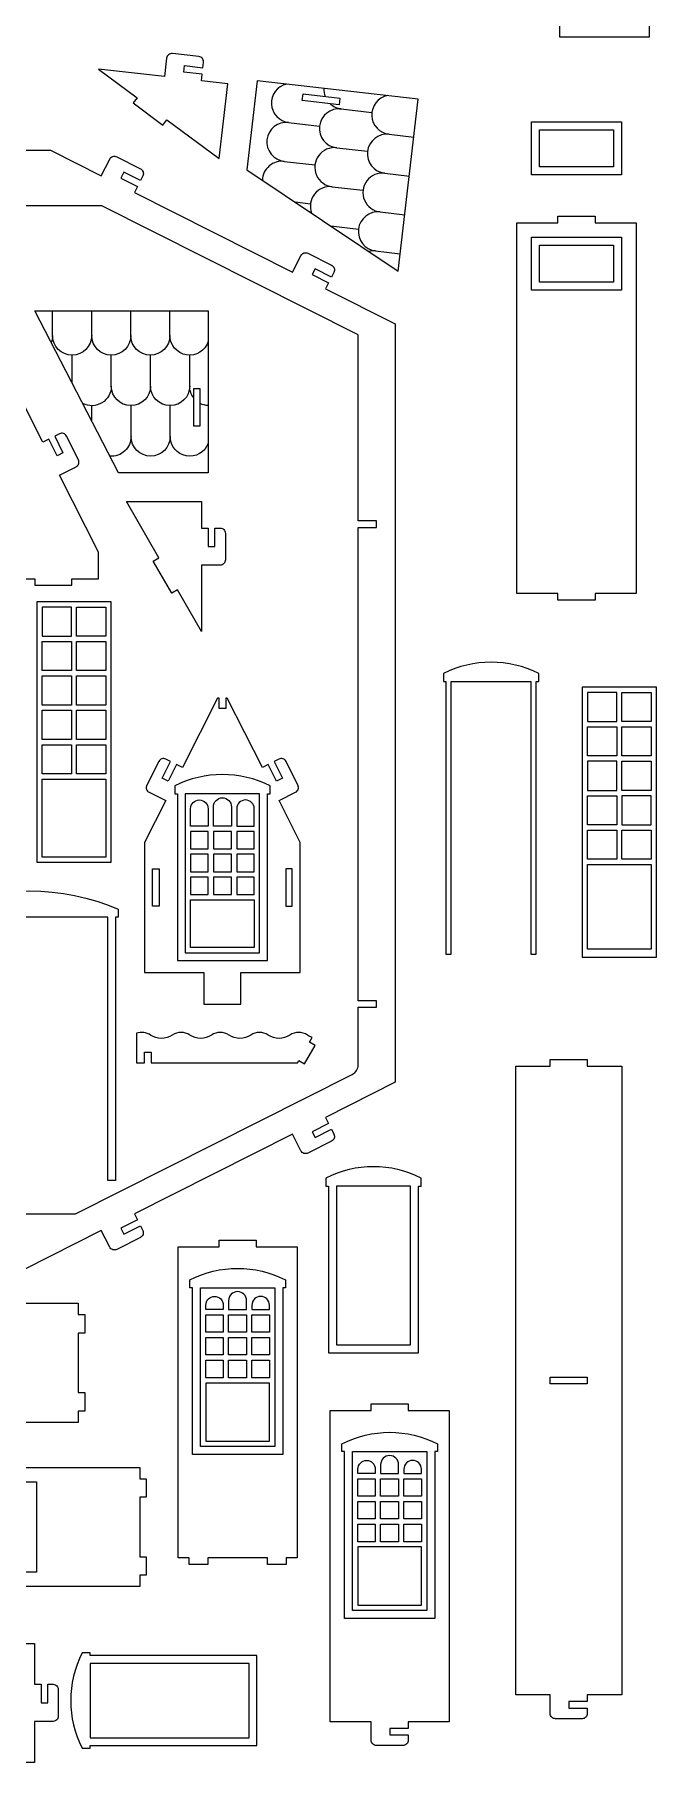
# Model space of a CAD drawing. Extents: x -2201 to 1951, y -2621 to 1009.
# Drawn here: x 1308 to 1871, y -2594 to -1028 of the extents above; entities that cross this region are included whole.
import ezdxf

# ---------------------------------------------------------------- set-up
doc = ezdxf.new("R2010")
doc.units = 0
doc.header["$MEASUREMENT"] = 0
doc.layers.add('LAYER1', color=18, linetype='CONTINUOUS')

msp = doc.modelspace()

# ---------------------------------------------------------------- linework, layer by layer
at = {"layer": 'LAYER1'}
for points in [[(1783.7, -878.5), (1783.7, -1029.7), (1865.3, -1029.7), (1865.3, -878.5), (1867.7, -878.5), (1867.7, -871.3, 0.238913), (1781.3, -871.3), (1781.3, -878.5)], [(1460.7, -1057.8), (1461.3, -1053.1, 0.414214), (1457.1, -1047.8), (1433.2, -1045, 0.414214), (1427.9, -1049.2), (1426, -1065.9), (1366.1, -1059), (1401.1, -1085), (1397.5, -1089.8), (1424.5, -1109.9), (1428.1, -1105), (1475.4, -1140.1), (1483.2, -1072.5), (1459.4, -1069.8), (1460, -1063.8), (1443.4, -1061.9), (1444, -1055.9)], [(1471.5, -1475.1), (1476.3, -1475.1, -0.414214), (1481.1, -1479.9), (1481.1, -1503.9, -0.414214), (1476.3, -1508.7), (1459.5, -1508.7), (1459.5, -1569), (1437.7, -1531.2), (1432.5, -1534.2), (1415.7, -1505.1), (1420.9, -1502.1), (1391.4, -1451.1), (1459.5, -1451.1), (1459.5, -1475.1), (1465.5, -1475.1), (1465.5, -1491.9), (1471.5, -1491.9)], [(1685.7, -1861.4), (1685.7, -1614.2), (1757.7, -1614.2), (1757.7, -1861.4), (1762.5, -1861.4), (1762.5, -1614.2), (1764.9, -1614.2), (1764.9, -1607, 0.238913), (1678.5, -1607), (1678.5, -1614.2), (1680.9, -1614.2), (1680.9, -1861.4)], [(1461.6, -1878), (1461.6, -1906.8), (1495.2, -1906.8), (1495.2, -1878), (1548.9, -1878), (1548.9, -1760.1), (1529.7, -1722.2), (1544.7, -1714.6, 0.414214), (1546.8, -1708.1), (1536, -1686.7, 0.414214), (1529.6, -1684.6), (1525.3, -1686.8), (1532.9, -1701.8), (1527.5, -1704.5), (1519.9, -1689.5), (1514.6, -1692.2), (1482.8, -1629.2), (1481.4, -1629.2), (1481.4, -1638.8), (1475.4, -1638.8), (1475.4, -1629.2), (1474, -1629.2), (1442.2, -1692.2), (1436.8, -1689.5), (1429.3, -1704.5), (1423.9, -1701.8), (1431.5, -1686.8), (1427.2, -1684.6, 0.414214), (1420.8, -1686.7), (1409.9, -1708.1, 0.414214), (1412.1, -1714.6), (1427.1, -1722.2), (1407.9, -1760.1), (1407.9, -1878)], [(1437.6, -1716), (1437.6, -1867.2), (1519.2, -1867.2), (1519.2, -1716), (1521.6, -1716), (1521.6, -1708.8, 0.238913), (1435.2, -1708.8), (1435.2, -1716)], [(1465.4, -1729.5), (1465.4, -1745.4), (1449.6, -1745.4), (1449.6, -1729.5, -1)], [(1470.2, -1745.4), (1470.2, -1727.8, -1), (1486.6, -1727.8), (1486.6, -1745.4)], [(1491.4, -1729.5), (1491.4, -1745.4), (1507.2, -1745.4), (1507.2, -1729.5, 1)], [(1381.7, -2066.4), (1374.5, -2066.4), (1374.5, -1827.8), (1232.9, -1827.8), (1232.9, -2066.4), (1225.7, -2066.4), (1225.7, -1827.8), (1223.3, -1827.8), (1223.3, -1820.6, -0.205755), (1384.1, -1820.6), (1384.1, -1827.8), (1381.7, -1827.8)], [(1562.4, -1944.1), (1557.2, -1941.1), (1559.7, -1936.8, -0.068104), (1555.4, -1934.7, 0.300981), (1539.5, -1934.7, -0.300981), (1519.9, -1934.7, 0.300981), (1504, -1934.7, -0.300981), (1484.4, -1934.7, 0.300981), (1468.5, -1934.7, -0.300981), (1448.9, -1934.7, 0.300981), (1433, -1934.7, -0.300981), (1413.4, -1934.7, 0.236244), (1400.6, -1933.1), (1400.6, -1959.7), (1407.8, -1959.7), (1407.8, -1950.1), (1413.8, -1950.1), (1413.8, -1959.7), (1546.4, -1959.7), (1547.6, -1957.8), (1552.8, -1960.8)], [(1744.1, -1962.8), (1775.3, -1962.8), (1775.3, -1956.8), (1808.9, -1956.8), (1808.9, -1962.8), (1840.1, -1962.8), (1840.1, -2532.8), (1808.9, -2532.8), (1808.9, -2538.8), (1792.1, -2538.8), (1792.1, -2544.8), (1808.9, -2544.8), (1808.9, -2549.6, -0.414214), (1804.1, -2554.4), (1780.1, -2554.4, -0.414214), (1775.3, -2549.6), (1775.3, -2532.8), (1744.1, -2532.8)], [(1574.4, -2071.5), (1574.4, -2222.7), (1656, -2222.7), (1656, -2071.5), (1658.4, -2071.5), (1658.4, -2064.3, 0.238913), (1572, -2064.3), (1572, -2071.5)], [(1533, -2163.7), (1533, -2314.9), (1451.4, -2314.9), (1451.4, -2163.7), (1449, -2163.7), (1449, -2156.5, -0.238913), (1535.4, -2156.5), (1535.4, -2163.7)], [(1479.2, -2179.5), (1479.2, -2183.4), (1463.4, -2183.4), (1463.4, -2179.5, -1)], [(1500.3, -2183.4), (1500.3, -2175.4, 1), (1484, -2175.4), (1484, -2183.4)], [(1505.1, -2179.5), (1505.1, -2183.4), (1521, -2183.4), (1521, -2179.5, 1)], [(1646.7, -2275.1), (1683.9, -2275.1), (1683.9, -2557.1), (1646.7, -2557.1), (1646.7, -2563.1), (1629.9, -2563.1), (1629.9, -2569.1), (1646.7, -2569.1), (1646.7, -2573.9, -0.414214), (1641.9, -2578.7), (1617.9, -2578.7, -0.414214), (1613.1, -2573.9), (1613.1, -2557.1), (1575.9, -2557.1), (1575.9, -2275.1), (1613.1, -2275.1), (1613.1, -2269.1), (1646.7, -2269.1)], [(1670.7, -2312.3), (1670.7, -2463.5), (1589.1, -2463.5), (1589.1, -2312.3), (1586.7, -2312.3), (1586.7, -2305.1, -0.238913), (1673.1, -2305.1), (1673.1, -2312.3)], [(1638, -2332), (1638, -2324, 1), (1621.7, -2324), (1621.7, -2332)], [(1616.9, -2328.2), (1616.9, -2332), (1601.1, -2332), (1601.1, -2328.2, -1)], [(1642.8, -2328.2), (1642.8, -2332), (1658.7, -2332), (1658.7, -2328.2, 1)], [(1158.7, -2339.8), (1309.9, -2339.8), (1309.9, -2421.4), (1158.7, -2421.4), (1158.7, -2423.8), (1151.5, -2423.8, -0.238913), (1151.5, -2337.4), (1158.7, -2337.4)], [(1026.2, -2523.2), (1026.2, -2486.1), (1308.2, -2486.1), (1308.2, -2523.2), (1314.2, -2523.2), (1314.2, -2540), (1320.2, -2540), (1320.2, -2523.2), (1325, -2523.2, -0.414214), (1329.8, -2528), (1329.8, -2552, -0.414214), (1325, -2556.8), (1308.2, -2556.8), (1308.2, -2594), (1026.2, -2594), (1026.2, -2556.8), (1020.2, -2556.8), (1020.2, -2523.2)], [(1358.5, -2578.8), (1509.7, -2578.8), (1509.7, -2497.2), (1358.5, -2497.2), (1358.5, -2494.8), (1351.3, -2494.8, 0.238913), (1351.3, -2581.2), (1358.5, -2581.2)]]:
    msp.add_lwpolyline(points, format="xyb", close=True, dxfattribs=at)
for points in [[(1509.9, -1069.6), (1500.6, -1150.3), (1637.7, -1242.2), (1655.7, -1086.3)], [(1584.7, -1085.4), (1584, -1091.4), (1550.7, -1087.5), (1551.4, -1081.6)], [(1758.3, -1106.8), (1839.9, -1106.8), (1839.9, -1154.8), (1758.3, -1154.8)], [(1832.7, -1147.6), (1765.5, -1147.6), (1765.5, -1114), (1832.7, -1114)], [(1782.3, -1198.4), (1782.3, -1192.4), (1815.9, -1192.4), (1815.9, -1195.4), (1815.9, -1198.4), (1853.1, -1198.4), (1853.1, -1534.4), (1815.9, -1534.4), (1815.9, -1540.4), (1782.3, -1540.4), (1782.3, -1534.4), (1745.1, -1534.4), (1745.1, -1198.4)], [(1758.3, -1211.5), (1839.9, -1211.5), (1839.9, -1259.5), (1758.3, -1259.5)], [(1832.7, -1252.3), (1765.5, -1252.3), (1765.5, -1218.7), (1832.7, -1218.7)], [(1465.5, -1424.9), (1384.2, -1424.9), (1308.6, -1278.2), (1465.5, -1278.2)], [(1458.3, -1348.8), (1452.3, -1348.8), (1452.3, -1382.4), (1458.3, -1382.4)], [(1377.6, -1541.9), (1310.4, -1541.9), (1310.4, -1778.1), (1377.6, -1778.1)], [(1315.2, -1573.1), (1341.6, -1573.1), (1341.6, -1546.7), (1315.2, -1546.7)], [(1372.8, -1573.1), (1346.4, -1573.1), (1346.4, -1546.7), (1372.8, -1546.7)], [(1315.2, -1604.3), (1315.2, -1577.9), (1341.6, -1577.9), (1341.6, -1604.3)], [(1372.8, -1604.3), (1346.4, -1604.3), (1346.4, -1577.9), (1372.8, -1577.9)], [(1315.2, -1609.1), (1341.6, -1609.1), (1341.6, -1635.5), (1315.2, -1635.5)], [(1346.4, -1635.5), (1346.4, -1609.1), (1372.8, -1609.1), (1372.8, -1635.5)], [(1871.5, -1619.3), (1804.3, -1619.3), (1804.3, -1864.1), (1871.5, -1864.1)], [(1835.5, -1650.5), (1835.5, -1624.1), (1809.1, -1624.1), (1809.1, -1650.5)], [(1840.3, -1624.1), (1866.7, -1624.1), (1866.7, -1650.5), (1840.3, -1650.5)], [(1341.6, -1666.7), (1315.2, -1666.7), (1315.2, -1640.3), (1341.6, -1640.3)], [(1346.4, -1666.7), (1346.4, -1640.3), (1372.8, -1640.3), (1372.8, -1666.7)], [(1835.5, -1681.7), (1809.1, -1681.7), (1809.1, -1655.3), (1835.5, -1655.3)], [(1840.3, -1681.7), (1840.3, -1655.3), (1866.7, -1655.3), (1866.7, -1681.7)], [(1341.6, -1697.9), (1315.2, -1697.9), (1315.2, -1671.5), (1341.6, -1671.5)], [(1346.4, -1697.9), (1346.4, -1671.5), (1372.8, -1671.5), (1372.8, -1697.9)], [(1809.1, -1712.9), (1835.5, -1712.9), (1835.5, -1686.5), (1809.1, -1686.5)], [(1840.3, -1712.9), (1840.3, -1686.5), (1866.7, -1686.5), (1866.7, -1712.9)], [(1372.8, -1773.3), (1315.2, -1773.3), (1315.2, -1702.7), (1372.8, -1702.7)], [(1512, -1716), (1444.8, -1716), (1444.8, -1860), (1512, -1860)], [(1835.5, -1744.1), (1809.1, -1744.1), (1809.1, -1717.7), (1835.5, -1717.7)], [(1840.3, -1744.1), (1866.7, -1744.1), (1866.7, -1717.7), (1840.3, -1717.7)], [(1449.6, -1766), (1465.4, -1766), (1465.4, -1750.2), (1449.6, -1750.2)], [(1470.2, -1766), (1486.6, -1766), (1486.6, -1750.2), (1470.2, -1750.2)], [(1491.4, -1766), (1507.2, -1766), (1507.2, -1750.2), (1491.4, -1750.2)], [(1809.1, -1748.9), (1835.5, -1748.9), (1835.5, -1775.3), (1809.1, -1775.3)], [(1840.3, -1775.3), (1840.3, -1748.9), (1866.7, -1748.9), (1866.7, -1775.3)], [(1415.1, -1784.1), (1421.1, -1784.1), (1421.1, -1817.7), (1415.1, -1817.7)], [(1449.6, -1786.6), (1465.4, -1786.6), (1465.4, -1770.8), (1449.6, -1770.8)], [(1470.2, -1786.6), (1486.6, -1786.6), (1486.6, -1770.8), (1470.2, -1770.8)], [(1491.4, -1786.6), (1507.2, -1786.6), (1507.2, -1770.8), (1491.4, -1770.8)], [(1541.7, -1784.1), (1535.7, -1784.1), (1535.7, -1817.7), (1541.7, -1817.7)], [(1809.1, -1780.1), (1866.7, -1780.1), (1866.7, -1856.9), (1809.1, -1856.9)], [(1449.6, -1807.3), (1465.4, -1807.3), (1465.4, -1791.4), (1449.6, -1791.4)], [(1470.2, -1807.3), (1486.6, -1807.3), (1486.6, -1791.4), (1470.2, -1791.4)], [(1491.4, -1807.3), (1507.2, -1807.3), (1507.2, -1791.4), (1491.4, -1791.4)], [(1507.2, -1855.2), (1449.6, -1855.2), (1449.6, -1812.1), (1507.2, -1812.1)], [(1648.8, -2071.5), (1581.6, -2071.5), (1581.6, -2215.5), (1648.8, -2215.5)], [(1475.4, -2126.5), (1475.4, -2120.5), (1509, -2120.5), (1509, -2123.5), (1509, -2126.5), (1546.2, -2126.5), (1546.2, -2408.5), (1536, -2408.5), (1536, -2414.5), (1519.2, -2414.5), (1519.2, -2408.5), (1465.2, -2408.5), (1465.2, -2414.5), (1448.4, -2414.5), (1448.4, -2408.5), (1438.2, -2408.5), (1438.2, -2126.5)], [(1458.6, -2163.7), (1525.8, -2163.7), (1525.8, -2307.7), (1458.6, -2307.7)], [(1065.7, -2248.6), (1059.7, -2248.6), (1059.7, -2215), (1062.7, -2215), (1065.7, -2215), (1065.7, -2177.8), (1347.7, -2177.8), (1347.7, -2188), (1353.7, -2188), (1353.7, -2204.8), (1347.7, -2204.8), (1347.7, -2258.8), (1353.7, -2258.8), (1353.7, -2275.6), (1347.7, -2275.6), (1347.7, -2285.8), (1065.7, -2285.8)], [(1479.2, -2204), (1463.4, -2204), (1463.4, -2188.2), (1479.2, -2188.2)], [(1500.3, -2204), (1484, -2204), (1484, -2188.2), (1500.3, -2188.2)], [(1521, -2204), (1505.1, -2204), (1505.1, -2188.2), (1521, -2188.2)], [(1479.2, -2224.6), (1463.4, -2224.6), (1463.4, -2208.8), (1479.2, -2208.8)], [(1500.3, -2224.6), (1484, -2224.6), (1484, -2208.8), (1500.3, -2208.8)], [(1521, -2224.6), (1505.1, -2224.6), (1505.1, -2208.8), (1521, -2208.8)], [(1479.2, -2245.3), (1463.4, -2245.3), (1463.4, -2229.4), (1479.2, -2229.4)], [(1500.3, -2245.3), (1484, -2245.3), (1484, -2229.4), (1500.3, -2229.4)], [(1521, -2245.3), (1505.1, -2245.3), (1505.1, -2229.4), (1521, -2229.4)], [(1463.4, -2302.9), (1521, -2302.9), (1521, -2250.1), (1463.4, -2250.1)], [(1775.3, -2244.8), (1808.9, -2244.8), (1808.9, -2250.8), (1775.3, -2250.8)], [(1596.3, -2312.3), (1663.5, -2312.3), (1663.5, -2456.3), (1596.3, -2456.3)], [(1067.5, -2397.4), (1061.5, -2397.4), (1061.5, -2363.8), (1064.5, -2363.8), (1067.5, -2363.8), (1067.5, -2326.7), (1403.5, -2326.7), (1403.5, -2336.8), (1409.5, -2336.8), (1409.5, -2353.6), (1403.5, -2353.6), (1403.5, -2407.6), (1409.5, -2407.6), (1409.5, -2424.4), (1403.5, -2424.4), (1403.5, -2434.6), (1067.5, -2434.6)], [(1616.9, -2352.6), (1601.1, -2352.6), (1601.1, -2336.8), (1616.9, -2336.8)], [(1638, -2352.6), (1621.7, -2352.6), (1621.7, -2336.8), (1638, -2336.8)], [(1658.7, -2352.6), (1642.8, -2352.6), (1642.8, -2336.8), (1658.7, -2336.8)], [(1616.9, -2373.3), (1601.1, -2373.3), (1601.1, -2357.4), (1616.9, -2357.4)], [(1638, -2373.3), (1621.7, -2373.3), (1621.7, -2357.4), (1638, -2357.4)], [(1658.7, -2373.3), (1642.8, -2373.3), (1642.8, -2357.4), (1658.7, -2357.4)], [(1616.9, -2393.9), (1601.1, -2393.9), (1601.1, -2378.1), (1616.9, -2378.1)], [(1638, -2393.9), (1621.7, -2393.9), (1621.7, -2378.1), (1638, -2378.1)], [(1658.7, -2393.9), (1642.8, -2393.9), (1642.8, -2378.1), (1658.7, -2378.1)], [(1601.1, -2451.5), (1658.7, -2451.5), (1658.7, -2398.7), (1601.1, -2398.7)], [(1358.5, -2504.4), (1358.5, -2571.6), (1502.5, -2571.6), (1502.5, -2504.4)]]:
    msp.add_lwpolyline(points, close=True, dxfattribs=at)
for points in [[(1536.3, -1072.6, 0.837253), (1538.4, -1107.4, 1), (1534.4, -1142.7, 0.437228), (1514.6, -1159.7)], [(1570.3, -1076.5, 0.106398), (1571.4, -1083.9)], [(1575.8, -1090.4, 0.162473), (1586, -1095.2, 1), (1581.9, -1130.4, 1), (1577.8, -1165.7, 0.561627), (1559.2, -1189.6)], [(1627.9, -1083.1, 0.853828), (1629.4, -1118.2, 1), (1625.4, -1153.4, 1), (1621.3, -1188.6, 1), (1617.2, -1223.9, 0.088868), (1611, -1224.3)], [(1274.9, -1132.5), (1322.7, -1132.5), (1368.7, -1155.7), (1376.3, -1140.7, -0.414214), (1382.7, -1138.6), (1404.1, -1149.4, -0.414214), (1406.3, -1155.9), (1404.1, -1160.2), (1389.1, -1152.6), (1386.4, -1157.9), (1401.4, -1165.5), (1398.7, -1170.9), (1541.9, -1243.1), (1549.4, -1228.2, -0.414214), (1555.9, -1226), (1577.3, -1236.8, -0.414214), (1579.4, -1243.3), (1577.3, -1247.6), (1562.3, -1240), (1559.6, -1245.4), (1574.6, -1252.9), (1571.9, -1258.3), (1634.9, -1290.1), (1634.9, -1977.5), (1571.9, -2009.4), (1574.6, -2014.7), (1559.6, -2022.3), (1562.3, -2027.6), (1577.3, -2020.1), (1579.4, -2024.4, -0.414214), (1577.3, -2030.8), (1555.9, -2041.6, -0.414214), (1549.4, -2039.5), (1541.9, -2024.5), (1398.7, -2096.8), (1401.4, -2102.1), (1386.4, -2109.7), (1389.1, -2115.1), (1404.1, -2107.5), (1406.3, -2111.8, -0.414214), (1404.1, -2118.2), (1382.7, -2129, -0.414214), (1376.3, -2126.9), (1368.7, -2111.9), (1298.9, -2147.2)], [(1274.9, -2096.8), (1345.4, -2096.8), (1596, -1970.3, 0.283043), (1601.3, -1961.7), (1601.3, -1909.5), (1618.1, -1909.5), (1618.1, -1903.5), (1601.3, -1903.5), (1601.3, -1474.5), (1618.1, -1474.5), (1618.1, -1468.5), (1601.3, -1468.5), (1601.3, -1300), (1369.2, -1182.9), (1274.9, -1182.9)], [(1075.7, -1521), (1308.5, -1521), (1308.5, -1527), (1342.1, -1527), (1342.1, -1521), (1366.1, -1521), (1366.1, -1497), (1330.9, -1427.2), (1345.9, -1419.6, 0.414214), (1348, -1413.2), (1337.2, -1391.8, 0.414214), (1330.8, -1389.6), (1326.5, -1391.8), (1334, -1406.8), (1328.7, -1409.5), (1321.1, -1394.5), (1315.8, -1397.2), (1243.5, -1254)], [(1465.5, -1306.1, -0.853828), (1430.9, -1300.6, -1), (1395.4, -1300.6, -1), (1360, -1300.6, -1), (1324.5, -1300.6, -0.088868), (1323.4, -1306.8)], [(1452.3, -1357.1, -0.162473), (1448.8, -1346.4, -1), (1413.3, -1346.4, -1), (1377.8, -1346.4, -0.561627), (1351.9, -1362.2)], [(1465.5, -1364.1, -0.106398), (1458.3, -1362.2)], [(1465.5, -1398.4, -0.837253), (1431.1, -1392.2, -1), (1395.7, -1392.2, -0.437228), (1376.5, -1409.9)]]:
    msp.add_lwpolyline(points, format="xyb", dxfattribs=at)
for points in [[(1586, -1095.2), (1613.8, -1098.4)], [(1538.4, -1107.4), (1566.3, -1110.7)], [(1629.4, -1118.2), (1651.7, -1120.7)], [(1534.4, -1142.7), (1562.3, -1145.9)], [(1581.9, -1130.4), (1609.8, -1133.6)], [(1625.4, -1153.4), (1647.7, -1156)], [(1577.8, -1165.7), (1605.7, -1168.9)], [(1544.3, -1179.5), (1558.2, -1181.2)], [(1621.3, -1188.6), (1643.6, -1191.2)], [(1576.6, -1201.2), (1601.7, -1204.1)], [(1617.2, -1223.9), (1639.5, -1226.5)], [(1324.5, -1300.6), (1324.5, -1278.2)], [(1360, -1300.6), (1360, -1278.2)], [(1395.4, -1300.6), (1395.4, -1278.2)], [(1430.9, -1300.6), (1430.9, -1278.2)], [(1342.3, -1343.6), (1342.3, -1318.4)], [(1377.8, -1346.4), (1377.8, -1318.4)], [(1413.3, -1346.4), (1413.3, -1318.4)], [(1448.8, -1346.4), (1448.8, -1318.4)], [(1360.2, -1378.2), (1360.2, -1364.2)], [(1395.7, -1392.2), (1395.7, -1364.2)], [(1431.1, -1392.2), (1431.1, -1364.2)]]:
    msp.add_lwpolyline(points, dxfattribs=at)

doc.saveas('drawing.dxf')
